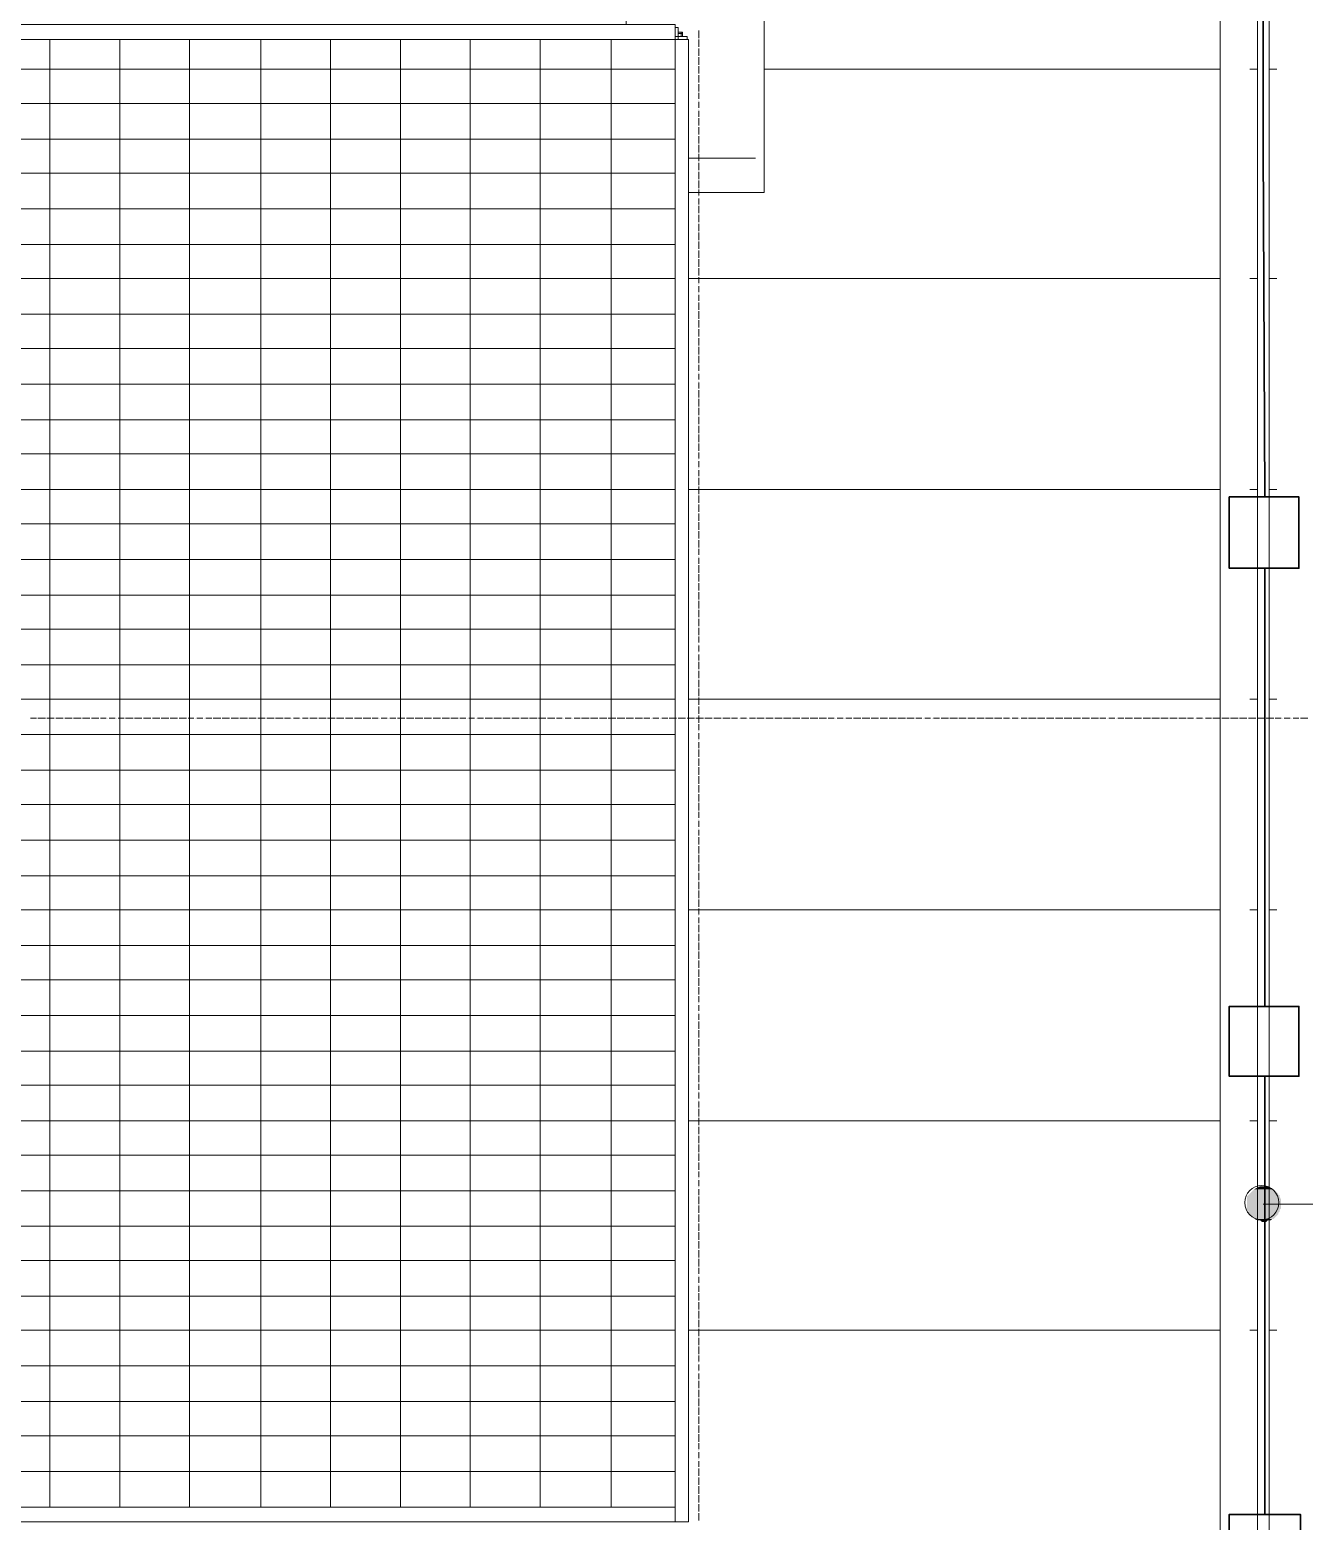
# Model space of a CAD drawing. Header units: millimetres. Extents: x -42533 to 645315, y 3457 to 82611.
# Drawn here: x 590630 to 594264, y 46333 to 50586 of the extents above; entities that cross this region are included whole.
import ezdxf

# ---------------------------------------------------------------- set-up
doc = ezdxf.new("R2010")
doc.units = ezdxf.units.MM
for name, color, linetype, true_color in [('PDF _!ЭОМ.Молниезащита', 7, 'Continuous', 0x954a95), ('PDF _Крыша штриховка', 7, 'Continuous', 0xbababa), ('PDF _Несущие колонны', 7, 'Continuous', 0xbababa), ('PDF _Обобщенные модели', 7, 'Continuous', 0xbababa), ('PDF _Ограждение', 7, 'Continuous', 0xbababa), ('PDF _Оси', 7, 'Continuous', 0xbababa), ('PDF _Отметки', 7, 'Continuous', 0xbababa), ('PDF _Перекрытие', 7, 'Continuous', 0xbababa), ('PDF _Перекрытие штриховка', 7, 'Continuous', 0xbababa)]:
    doc.layers.add(name, color=color, linetype=linetype, true_color=true_color)

msp = doc.modelspace()

# ---------------------------------------------------------------- linework, layer by layer
at = {"layer": 'PDF _!ЭОМ.Молниезащита', "color": 1, "lineweight": 30}
msp.add_lwpolyline([(606301.1, 30064.4, 0.304456), (607186.6, 48735.9, 0.290106), (591089.9, 56784)], format="xyb", dxfattribs=at)
at = {"layer": 'PDF _!ЭОМ.Молниезащита', "lineweight": 30}
msp.add_lwpolyline([(602328.6, 32105.7, 0.359324), (602417.4, 47908.9, 0.35956), (586922.3, 50989.1, 0.362695), (581016.9, 36470.7)], format="xyb", dxfattribs=at)
at = {"layer": 'PDF _!ЭОМ.Молниезащита', "color": 5, "lineweight": 30}
for points in [[(594152, 49253.5), (594147.8, 50253.1), (594147.8, 50803.7), (593753.9, 51180.6), (593681.9, 51108.6), (593537.9, 51244.1), (593677.7, 51388.1), (593821.7, 51252.6), (593753.9, 51180.6)], [(594152, 47800.8), (594152, 48800.3), (594152, 49050.2), (594050.4, 49050.2), (594050.4, 49253.5), (594249.4, 49253.5), (594249.4, 49050.2), (594152, 49050.2)], [(594152, 46352.3), (594152, 47351.9), (594152, 47601.7), (594050.4, 47601.7), (594050.4, 47800.8), (594249.4, 47800.8), (594249.4, 47601.7), (594152, 47601.7)], [(594152, 44903.8), (594152, 45903.4), (594152, 46153.3), (594050.4, 46153.3), (594050.4, 46352.3), (594253.7, 46352.3), (594253.7, 46153.3), (594152, 46153.3)]]:
    msp.add_lwpolyline(points, dxfattribs=at)
at = {"layer": 'PDF _!ЭОМ.Молниезащита', "lineweight": 13}
msp.add_circle((592805, 40061.1), 16795.3, dxfattribs=at)
at = {"layer": 'PDF _!ЭОМ.Молниезащита', "color": 116, "lineweight": 30, "true_color": 0x136734}
msp.add_circle((592805, 40061.1), 12322.7, dxfattribs=at)
at = {"layer": 'PDF _Крыша штриховка', "color": 8, "lineweight": 9}
for points in [[(592724.7, 50473.3), (594025, 50473.3)], [(594109.7, 50473.3), (594130.9, 50473.3)], [(594185.9, 50473.3), (594164.7, 50473.3)], [(592508.7, 49876.1), (594025, 49876.1)], [(594109.7, 49876.1), (594130.9, 49876.1)], [(594185.9, 49876.1), (594164.7, 49876.1)], [(592508.7, 49274.7), (594025, 49274.7)], [(594109.7, 49274.7), (594130.9, 49274.7)], [(594185.9, 49274.7), (594164.7, 49274.7)], [(592508.7, 48677.5), (594025, 48677.5)], [(594109.7, 48677.5), (594130.9, 48677.5)], [(594185.9, 48677.5), (594164.7, 48677.5)], [(592508.7, 48076.1), (594025, 48076.1)], [(594109.7, 48076.1), (594130.9, 48076.1)], [(594185.9, 48076.1), (594164.7, 48076.1)], [(592508.7, 47474.7), (594025, 47474.7)], [(594109.7, 47474.7), (594130.9, 47474.7)], [(594185.9, 47474.7), (594164.7, 47474.7)], [(592508.7, 46877.5), (594025, 46877.5)], [(594109.7, 46877.5), (594130.9, 46877.5)], [(594185.9, 46877.5), (594164.7, 46877.5)]]:
    msp.add_lwpolyline(points, dxfattribs=at)
at = {"layer": 'PDF _Несущие колонны', "lineweight": 18}
msp.add_lwpolyline([(592479.1, 50579.2), (592483.3, 50579.2)], dxfattribs=at)
at = {"layer": 'PDF _Обобщенные модели', "color": 8, "lineweight": 9}
for points in [[(592330.8, 50600.4), (592330.8, 51519.4), (592347.8, 51519.4), (592356.2, 51519.4), (592695.1, 51519.4), (592699.3, 51519.4), (592703.5, 51519.4), (592720.5, 51519.4), (592724.7, 51519.4), (592724.7, 50121.8), (592720.5, 50121.8), (592703.5, 50121.8), (592699.3, 50121.8), (592695.1, 50121.8), (592508.7, 50121.8)], [(592508.7, 50219.2), (592699.3, 50219.2), (592690.8, 50219.2)]]:
    msp.add_lwpolyline(points, dxfattribs=at)
at = {"layer": 'PDF _Обобщенные модели', "color": 8, "lineweight": 18}
for points in [[(594025, 42472.7), (594025, 50693.5), (594075.8, 50693.5)], [(594130.9, 42472.7), (594130.9, 50693.5), (594135.1, 50693.5)], [(594160.5, 50693.5), (594164.7, 50693.5), (594164.7, 42472.7)]]:
    msp.add_lwpolyline(points, dxfattribs=at)
at = {"layer": 'PDF _Ограждение', "color": 8, "lineweight": 9}
msp.add_lwpolyline([(592470.6, 50558), (592470.6, 50600.4), (589383, 50600.4), (589383, 46373.5), (589340.7, 46373.5), (589340.7, 46331.1), (592470.6, 46331.1), (592470.6, 50558), (589383, 50558), (589383, 50600.4), (589340.7, 50600.4), (589340.7, 46373.5), (592470.6, 46373.5), (592470.6, 46331.1), (592508.7, 46331.1), (592508.7, 50558)], close=True, dxfattribs=at)
for points in [[(592504.5, 50558), (592504.5, 50566.5), (592479.1, 50566.5), (592479.1, 50591.9), (592470.6, 50591.9)], [(592470.6, 50566.5), (592479.1, 50566.5), (592479.1, 50558)]]:
    msp.add_lwpolyline(points, dxfattribs=at)
at = {"layer": 'PDF _Оси', "color": 8, "lineweight": 9}
for points in [[(592538.4, 50562.2), (592538.4, 50583.4)], [(592538.4, 50536.8), (592538.4, 50558)], [(592538.4, 50511.4), (592538.4, 50532.6)], [(592538.4, 50486), (592538.4, 50507.2)], [(592538.4, 50460.6), (592538.4, 50481.8)], [(592538.4, 50435.2), (592538.4, 50456.4)], [(592538.4, 50409.8), (592538.4, 50431)], [(592538.4, 50388.6), (592538.4, 50405.5)], [(592538.4, 50384.4), (592538.4, 50384.4)], [(592538.4, 50363.2), (592538.4, 50380.1)], [(592538.4, 50359), (592538.4, 50359)], [(592538.4, 50337.8), (592538.4, 50354.7)], [(592538.4, 50312.4), (592538.4, 50333.5)], [(592538.4, 50287), (592538.4, 50308.1)], [(592538.4, 50261.5), (592538.4, 50282.7)], [(592538.4, 50236.1), (592538.4, 50257.3)], [(592538.4, 50210.7), (592538.4, 50231.9)], [(592538.4, 50185.3), (592538.4, 50206.5)], [(592538.4, 50159.9), (592538.4, 50181.1)], [(592538.4, 50134.5), (592538.4, 50155.7)], [(592538.4, 50113.3), (592538.4, 50130.2)], [(592538.4, 50109.1), (592538.4, 50109.1)], [(592538.4, 50087.9), (592538.4, 50104.8)], [(592538.4, 50062.5), (592538.4, 50083.7)], [(592538.4, 50037.1), (592538.4, 50058.2)], [(592538.4, 50011.7), (592538.4, 50032.8)], [(592538.4, 49986.2), (592538.4, 50007.4)], [(592538.4, 49960.8), (592538.4, 49982)], [(592538.4, 49935.4), (592538.4, 49956.6)], [(592538.4, 49910), (592538.4, 49931.2)], [(592538.4, 49884.6), (592538.4, 49905.8)], [(592538.4, 49863.4), (592538.4, 49880.4)], [(592538.4, 49859.2), (592538.4, 49859.2)], [(592538.4, 49838), (592538.4, 49854.9)], [(592538.4, 49833.8), (592538.4, 49833.8)], [(592538.4, 49812.6), (592538.4, 49829.5)], [(592538.4, 49787.2), (592538.4, 49808.4)], [(592538.4, 49761.8), (592538.4, 49782.9)], [(592538.4, 49736.4), (592538.4, 49757.5)], [(592538.4, 49710.9), (592538.4, 49732.1)], [(592538.4, 49685.5), (592538.4, 49706.7)], [(592538.4, 49660.1), (592538.4, 49681.3)], [(592538.4, 49634.7), (592538.4, 49655.9)], [(592538.4, 49613.5), (592538.4, 49630.5)], [(592538.4, 49609.3), (592538.4, 49609.3)], [(592538.4, 49588.1), (592538.4, 49605.1)], [(592538.4, 49583.9), (592538.4, 49583.9)], [(592538.4, 49562.7), (592538.4, 49579.6)], [(592538.4, 49537.3), (592538.4, 49558.5)], [(592538.4, 49511.9), (592538.4, 49533.1)], [(592538.4, 49486.5), (592538.4, 49507.6)], [(592538.4, 49461.1), (592538.4, 49482.2)], [(592538.4, 49435.6), (592538.4, 49456.8)], [(592538.4, 49410.2), (592538.4, 49431.4)], [(592538.4, 49384.8), (592538.4, 49406)], [(592538.4, 49363.6), (592538.4, 49380.6)], [(592538.4, 49359.4), (592538.4, 49359.4)], [(592538.4, 49338.2), (592538.4, 49355.2)], [(592538.4, 49334), (592538.4, 49334)], [(592538.4, 49312.8), (592538.4, 49329.8)], [(592538.4, 49287.4), (592538.4, 49308.6)], [(592538.4, 49262), (592538.4, 49283.2)], [(592538.4, 49236.6), (592538.4, 49257.8)], [(592538.4, 49211.2), (592538.4, 49232.4)], [(592538.4, 49185.8), (592538.4, 49206.9)], [(592538.4, 49160.3), (592538.4, 49181.5)], [(592538.4, 49134.9), (592538.4, 49156.1)], [(592538.4, 49109.5), (592538.4, 49130.7)], [(592538.4, 49088.3), (592538.4, 49105.3)], [(592538.4, 49084.1), (592538.4, 49084.1)], [(592538.4, 49062.9), (592538.4, 49079.9)], [(592538.4, 49037.5), (592538.4, 49058.7)], [(592538.4, 49012.1), (592538.4, 49033.3)], [(592538.4, 48986.7), (592538.4, 49007.9)], [(592538.4, 48961.3), (592538.4, 48982.5)], [(592538.4, 48935.9), (592538.4, 48957.1)], [(592538.4, 48910.5), (592538.4, 48931.6)], [(592538.4, 48885.1), (592538.4, 48906.2)], [(592538.4, 48859.6), (592538.4, 48880.8)], [(592538.4, 48838.5), (592538.4, 48855.4)], [(592538.4, 48834.2), (592538.4, 48834.2)], [(592538.4, 48813.1), (592538.4, 48830)], [(592538.4, 48808.8), (592538.4, 48808.8)], [(592538.4, 48787.6), (592538.4, 48804.6)], [(592538.4, 48762.2), (592538.4, 48783.4)], [(592538.4, 48736.8), (592538.4, 48758)], [(592538.4, 48711.4), (592538.4, 48732.6)], [(592538.4, 48686), (592538.4, 48707.2)], [(592538.4, 48660.6), (592538.4, 48681.8)], [(592538.4, 48635.2), (592538.4, 48656.3)], [(590632.5, 48622.5), (590649.4, 48622.5)], [(590653.6, 48622.5), (590674.8, 48622.5)], [(590679, 48622.5), (590700.2, 48622.5)], [(590704.5, 48622.5), (590725.6, 48622.5)], [(590729.9, 48622.5), (590751, 48622.5)], [(590755.3, 48622.5), (590776.5, 48622.5)], [(590780.7, 48622.5), (590801.9, 48622.5)], [(590806.1, 48622.5), (590827.3, 48622.5)], [(590831.5, 48622.5), (590848.5, 48622.5)], [(590852.7, 48622.5), (590852.7, 48622.5)], [(590856.9, 48622.5), (590873.9, 48622.5)], [(590878.1, 48622.5), (590878.1, 48622.5)], [(590882.3, 48622.5), (590899.3, 48622.5)], [(590903.5, 48622.5), (590924.7, 48622.5)], [(590928.9, 48622.5), (590950.1, 48622.5)], [(590954.3, 48622.5), (590975.5, 48622.5)], [(590979.8, 48622.5), (591000.9, 48622.5)], [(591005.2, 48622.5), (591026.3, 48622.5)], [(591030.6, 48622.5), (591051.8, 48622.5)], [(591056, 48622.5), (591077.2, 48622.5)], [(591081.4, 48622.5), (591098.3, 48622.5)], [(591102.6, 48622.5), (591102.6, 48622.5)], [(591106.8, 48622.5), (591123.8, 48622.5)], [(591128, 48622.5), (591128, 48622.5)], [(591132.2, 48622.5), (591149.2, 48622.5)], [(591153.4, 48622.5), (591174.6, 48622.5)], [(591178.8, 48622.5), (591200, 48622.5)], [(591204.2, 48622.5), (591225.4, 48622.5)], [(591229.6, 48622.5), (591250.8, 48622.5)], [(591255.1, 48622.5), (591276.2, 48622.5)], [(591280.5, 48622.5), (591301.6, 48622.5)], [(591305.9, 48622.5), (591327.1, 48622.5)], [(591331.3, 48622.5), (591352.5, 48622.5)], [(591356.7, 48622.5), (591373.6, 48622.5)], [(591377.9, 48622.5), (591377.9, 48622.5)], [(591382.1, 48622.5), (591399.1, 48622.5)], [(591403.3, 48622.5), (591403.3, 48622.5)], [(591407.5, 48622.5), (591424.5, 48622.5)], [(591428.7, 48622.5), (591449.9, 48622.5)], [(591454.1, 48622.5), (591475.3, 48622.5)], [(591479.5, 48622.5), (591500.7, 48622.5)], [(591504.9, 48622.5), (591526.1, 48622.5)], [(591530.4, 48622.5), (591551.5, 48622.5)], [(591555.8, 48622.5), (591576.9, 48622.5)], [(591581.2, 48622.5), (591602.4, 48622.5)], [(591606.6, 48622.5), (591623.5, 48622.5)], [(591627.8, 48622.5), (591627.8, 48622.5)], [(591632, 48622.5), (591648.9, 48622.5)], [(591653.2, 48622.5), (591653.2, 48622.5)], [(591657.4, 48622.5), (591674.4, 48622.5)], [(591678.6, 48622.5), (591699.8, 48622.5)], [(591704, 48622.5), (591725.2, 48622.5)], [(591729.4, 48622.5), (591750.6, 48622.5)], [(591754.8, 48622.5), (591776, 48622.5)], [(591780.2, 48622.5), (591801.4, 48622.5)], [(591805.7, 48622.5), (591826.8, 48622.5)], [(591831.1, 48622.5), (591852.2, 48622.5)], [(591856.5, 48622.5), (591873.4, 48622.5)], [(591877.7, 48622.5), (591877.7, 48622.5)], [(591881.9, 48622.5), (591898.8, 48622.5)], [(591903.1, 48622.5), (591903.1, 48622.5)], [(591907.3, 48622.5), (591924.2, 48622.5)], [(591928.5, 48622.5), (591949.7, 48622.5)], [(591953.9, 48622.5), (591975.1, 48622.5)], [(591979.3, 48622.5), (592000.5, 48622.5)], [(592004.7, 48622.5), (592025.9, 48622.5)], [(592030.1, 48622.5), (592051.3, 48622.5)], [(592055.5, 48622.5), (592076.7, 48622.5)], [(592080.9, 48622.5), (592102.1, 48622.5)], [(592106.4, 48622.5), (592127.5, 48622.5)], [(592131.8, 48622.5), (592148.7, 48622.5)], [(592152.9, 48622.5), (592152.9, 48622.5)], [(592157.2, 48622.5), (592174.1, 48622.5)], [(592178.4, 48622.5), (592178.4, 48622.5)], [(592182.6, 48622.5), (592199.5, 48622.5)], [(592203.8, 48622.5), (592224.9, 48622.5)], [(592229.2, 48622.5), (592250.4, 48622.5)], [(592254.6, 48622.5), (592275.8, 48622.5)], [(592280, 48622.5), (592301.2, 48622.5)], [(592305.4, 48622.5), (592326.6, 48622.5)], [(592330.8, 48622.5), (592352, 48622.5)], [(592356.2, 48622.5), (592377.4, 48622.5)], [(592381.7, 48622.5), (592398.6, 48622.5)], [(592402.8, 48622.5), (592402.8, 48622.5)], [(592407.1, 48622.5), (592424, 48622.5)], [(592428.2, 48622.5), (592428.2, 48622.5)], [(592432.5, 48622.5), (592449.4, 48622.5)], [(592453.7, 48622.5), (592474.8, 48622.5)], [(592479.1, 48622.5), (592500.2, 48622.5)], [(592504.5, 48622.5), (592525.7, 48622.5)], [(592529.9, 48622.5), (592551.1, 48622.5)], [(592538.4, 48609.8), (592538.4, 48630.9)], [(592538.4, 48588.6), (592538.4, 48605.5)], [(592555.3, 48622.5), (592576.5, 48622.5)], [(592580.7, 48622.5), (592601.9, 48622.5)], [(592606.1, 48622.5), (592627.3, 48622.5)], [(592631.5, 48622.5), (592648.5, 48622.5)], [(592652.7, 48622.5), (592652.7, 48622.5)], [(592657, 48622.5), (592673.9, 48622.5)], [(592678.1, 48622.5), (592678.1, 48622.5)], [(592682.4, 48622.5), (592699.3, 48622.5)], [(592703.5, 48622.5), (592724.7, 48622.5)], [(592729, 48622.5), (592750.1, 48622.5)], [(592754.4, 48622.5), (592775.5, 48622.5)], [(592779.8, 48622.5), (592801, 48622.5)], [(592805.2, 48622.5), (592826.4, 48622.5)], [(592830.6, 48622.5), (592851.8, 48622.5)], [(592856, 48622.5), (592877.2, 48622.5)], [(592881.4, 48622.5), (592902.6, 48622.5)], [(592906.8, 48622.5), (592923.8, 48622.5)], [(592928, 48622.5), (592928, 48622.5)], [(592932.3, 48622.5), (592949.2, 48622.5)], [(592953.4, 48622.5), (592953.4, 48622.5)], [(592957.7, 48622.5), (592974.6, 48622.5)], [(592978.8, 48622.5), (593000, 48622.5)], [(593004.3, 48622.5), (593025.4, 48622.5)], [(593029.7, 48622.5), (593050.8, 48622.5)], [(593055.1, 48622.5), (593076.3, 48622.5)], [(593080.5, 48622.5), (593101.7, 48622.5)], [(593105.9, 48622.5), (593127.1, 48622.5)], [(593131.3, 48622.5), (593152.5, 48622.5)], [(593156.7, 48622.5), (593173.7, 48622.5)], [(593177.9, 48622.5), (593177.9, 48622.5)], [(593182.1, 48622.5), (593199.1, 48622.5)], [(593203.3, 48622.5), (593203.3, 48622.5)], [(593207.6, 48622.5), (593224.5, 48622.5)], [(593228.7, 48622.5), (593249.9, 48622.5)], [(593254.1, 48622.5), (593275.3, 48622.5)], [(593279.6, 48622.5), (593300.7, 48622.5)], [(593305, 48622.5), (593326.1, 48622.5)], [(593330.4, 48622.5), (593351.6, 48622.5)], [(593355.8, 48622.5), (593377, 48622.5)], [(593381.2, 48622.5), (593402.4, 48622.5)], [(593406.6, 48622.5), (593423.6, 48622.5)], [(593427.8, 48622.5), (593427.8, 48622.5)], [(593432, 48622.5), (593449, 48622.5)], [(593453.2, 48622.5), (593453.2, 48622.5)], [(593457.4, 48622.5), (593474.4, 48622.5)], [(593478.6, 48622.5), (593499.8, 48622.5)], [(593504, 48622.5), (593525.2, 48622.5)], [(593529.4, 48622.5), (593550.6, 48622.5)], [(593554.8, 48622.5), (593576, 48622.5)], [(593580.3, 48622.5), (593601.4, 48622.5)], [(593605.7, 48622.5), (593626.8, 48622.5)], [(593631.1, 48622.5), (593652.3, 48622.5)], [(593656.5, 48622.5), (593677.7, 48622.5)], [(593681.9, 48622.5), (593698.9, 48622.5)], [(593703.1, 48622.5), (593703.1, 48622.5)], [(593707.3, 48622.5), (593724.3, 48622.5)], [(593728.5, 48622.5), (593728.5, 48622.5)], [(593732.7, 48622.5), (593749.7, 48622.5)], [(593753.9, 48622.5), (593775.1, 48622.5)], [(593779.3, 48622.5), (593800.5, 48622.5)], [(593804.7, 48622.5), (593825.9, 48622.5)], [(593830.1, 48622.5), (593851.3, 48622.5)], [(593855.6, 48622.5), (593876.7, 48622.5)], [(593881, 48622.5), (593902.1, 48622.5)], [(593906.4, 48622.5), (593927.6, 48622.5)], [(593931.8, 48622.5), (593948.7, 48622.5)], [(593953, 48622.5), (593953, 48622.5)], [(593957.2, 48622.5), (593974.1, 48622.5)], [(593978.4, 48622.5), (593978.4, 48622.5)], [(593982.6, 48622.5), (593999.6, 48622.5)], [(594003.8, 48622.5), (594025, 48622.5)], [(594029.2, 48622.5), (594050.4, 48622.5)], [(594054.6, 48622.5), (594075.8, 48622.5)], [(594080, 48622.5), (594101.2, 48622.5)], [(594105.4, 48622.5), (594126.6, 48622.5)], [(594130.9, 48622.5), (594152, 48622.5)], [(594156.3, 48622.5), (594177.4, 48622.5)], [(594181.7, 48622.5), (594198.6, 48622.5)], [(594202.9, 48622.5), (594202.9, 48622.5)], [(594207.1, 48622.5), (594224, 48622.5)], [(594228.3, 48622.5), (594228.3, 48622.5)], [(594232.5, 48622.5), (594249.4, 48622.5)], [(594253.7, 48622.5), (594274.9, 48622.5)], [(592538.4, 48584.3), (592538.4, 48584.3)], [(592538.4, 48563.2), (592538.4, 48580.1)], [(592538.4, 48558.9), (592538.4, 48558.9)], [(592538.4, 48537.8), (592538.4, 48554.7)], [(592538.4, 48512.3), (592538.4, 48533.5)], [(592538.4, 48486.9), (592538.4, 48508.1)], [(592538.4, 48461.5), (592538.4, 48482.7)], [(592538.4, 48436.1), (592538.4, 48457.3)], [(592538.4, 48410.7), (592538.4, 48431.9)], [(592538.4, 48385.3), (592538.4, 48406.5)], [(592538.4, 48359.9), (592538.4, 48381)], [(592538.4, 48338.7), (592538.4, 48355.6)], [(592538.4, 48334.5), (592538.4, 48334.5)], [(592538.4, 48313.3), (592538.4, 48330.2)], [(592538.4, 48309), (592538.4, 48309)], [(592538.4, 48287.9), (592538.4, 48304.8)], [(592538.4, 48262.5), (592538.4, 48283.6)], [(592538.4, 48237), (592538.4, 48258.2)], [(592538.4, 48211.6), (592538.4, 48232.8)], [(592538.4, 48186.2), (592538.4, 48207.4)], [(592538.4, 48160.8), (592538.4, 48182)], [(592538.4, 48135.4), (592538.4, 48156.6)], [(592538.4, 48110), (592538.4, 48131.2)], [(592538.4, 48084.6), (592538.4, 48105.7)], [(592538.4, 48063.4), (592538.4, 48080.3)], [(592538.4, 48059.2), (592538.4, 48059.2)], [(592538.4, 48038), (592538.4, 48054.9)], [(592538.4, 48012.6), (592538.4, 48033.7)], [(592538.4, 47987.2), (592538.4, 48008.3)], [(592538.4, 47961.7), (592538.4, 47982.9)], [(592538.4, 47936.3), (592538.4, 47957.5)], [(592538.4, 47910.9), (592538.4, 47932.1)], [(592538.4, 47885.5), (592538.4, 47906.7)], [(592538.4, 47860.1), (592538.4, 47881.3)], [(592538.4, 47834.7), (592538.4, 47855.9)], [(592538.4, 47813.5), (592538.4, 47830.4)], [(592538.4, 47809.3), (592538.4, 47809.3)], [(592538.4, 47788.1), (592538.4, 47805)], [(592538.4, 47783.9), (592538.4, 47783.9)], [(592538.4, 47762.7), (592538.4, 47779.6)], [(592538.4, 47737.3), (592538.4, 47758.4)], [(592538.4, 47711.9), (592538.4, 47733)], [(592538.4, 47686.4), (592538.4, 47707.6)], [(592538.4, 47661), (592538.4, 47682.2)], [(592538.4, 47635.6), (592538.4, 47656.8)], [(592538.4, 47610.2), (592538.4, 47631.4)], [(592538.4, 47584.8), (592538.4, 47606)], [(592538.4, 47563.6), (592538.4, 47580.6)], [(592538.4, 47559.4), (592538.4, 47559.4)], [(592538.4, 47538.2), (592538.4, 47555.2)], [(592538.4, 47534), (592538.4, 47534)], [(592538.4, 47512.8), (592538.4, 47529.7)], [(592538.4, 47487.4), (592538.4, 47508.6)], [(592538.4, 47462), (592538.4, 47483.2)], [(592538.4, 47436.6), (592538.4, 47457.7)], [(592538.4, 47411.2), (592538.4, 47432.3)], [(592538.4, 47385.7), (592538.4, 47406.9)], [(592538.4, 47360.3), (592538.4, 47381.5)], [(592538.4, 47334.9), (592538.4, 47356.1)], [(592538.4, 47313.7), (592538.4, 47330.7)], [(592538.4, 47309.5), (592538.4, 47309.5)], [(592538.4, 47288.3), (592538.4, 47305.3)], [(592538.4, 47284.1), (592538.4, 47284.1)], [(592538.4, 47262.9), (592538.4, 47279.9)], [(592538.4, 47237.5), (592538.4, 47258.7)], [(592538.4, 47212.1), (592538.4, 47233.3)], [(592538.4, 47186.7), (592538.4, 47207.9)], [(592538.4, 47161.3), (592538.4, 47182.4)], [(592538.4, 47135.9), (592538.4, 47157)], [(592538.4, 47110.4), (592538.4, 47131.6)], [(592538.4, 47085), (592538.4, 47106.2)], [(592538.4, 47059.6), (592538.4, 47080.8)], [(592538.4, 47038.4), (592538.4, 47055.4)], [(592538.4, 47034.2), (592538.4, 47034.2)], [(592538.4, 47013), (592538.4, 47030)], [(592538.4, 47008.8), (592538.4, 47008.8)], [(592538.4, 46987.6), (592538.4, 47004.6)], [(592538.4, 46962.2), (592538.4, 46983.4)], [(592538.4, 46936.8), (592538.4, 46958)], [(592538.4, 46911.4), (592538.4, 46932.6)], [(592538.4, 46886), (592538.4, 46907.1)], [(592538.4, 46860.6), (592538.4, 46881.7)], [(592538.4, 46835.1), (592538.4, 46856.3)], [(592538.4, 46809.7), (592538.4, 46830.9)], [(592538.4, 46788.6), (592538.4, 46805.5)], [(592538.4, 46784.3), (592538.4, 46784.3)], [(592538.4, 46763.1), (592538.4, 46780.1)], [(592538.4, 46758.9), (592538.4, 46758.9)], [(592538.4, 46737.7), (592538.4, 46754.7)], [(592538.4, 46712.3), (592538.4, 46733.5)], [(592538.4, 46686.9), (592538.4, 46708.1)], [(592538.4, 46661.5), (592538.4, 46682.7)], [(592538.4, 46636.1), (592538.4, 46657.3)], [(592538.4, 46610.7), (592538.4, 46631.8)], [(592538.4, 46585.3), (592538.4, 46606.4)], [(592538.4, 46559.8), (592538.4, 46581)], [(592538.4, 46538.7), (592538.4, 46555.6)], [(592538.4, 46534.4), (592538.4, 46534.4)], [(592538.4, 46513.3), (592538.4, 46530.2)], [(592538.4, 46509), (592538.4, 46509)], [(592538.4, 46487.8), (592538.4, 46504.8)], [(592538.4, 46462.4), (592538.4, 46483.6)], [(592538.4, 46437), (592538.4, 46458.2)], [(592538.4, 46411.6), (592538.4, 46432.8)], [(592538.4, 46386.2), (592538.4, 46407.4)], [(592538.4, 46360.8), (592538.4, 46382)], [(592538.4, 46335.4), (592538.4, 46356.5)]]:
    msp.add_lwpolyline(points, dxfattribs=at)
at = {"layer": 'PDF _Отметки', "color": 8, "lineweight": 20}
msp.add_lwpolyline([(594147.8, 47237.5), (594694.2, 47237.5), (595270.2, 47237.5)], dxfattribs=at)
at = {"layer": 'PDF _Отметки', "lineweight": 9}
msp.add_circle((594143.4, 47241.5), 48.7, dxfattribs=at)
at = {"layer": 'PDF _Отметки', "transparency": 33554559}
for points in [[(594139.3, 47288.3), (594164.7, 47284.1), (594130.9, 47284.1)], [(594143.6, 47288.3), (594160.5, 47288.3), (594139.3, 47288.3)], [(594160.5, 47288.3), (594139.3, 47288.3), (594164.7, 47284.1)], [(594152, 47288.3), (594156.3, 47288.3), (594143.6, 47288.3)], [(594156.3, 47288.3), (594143.6, 47288.3), (594160.5, 47288.3)], [(594105.4, 47262.9), (594194.4, 47258.7), (594101.2, 47258.7)], [(594194.4, 47258.7), (594101.2, 47258.7), (594198.6, 47250.2)], [(594101.2, 47258.7), (594198.6, 47250.2), (594101.2, 47250.2)], [(594198.6, 47250.2), (594101.2, 47250.2), (594198.6, 47246)], [(594101.2, 47250.2), (594198.6, 47246), (594101.2, 47246)], [(594198.6, 47246), (594101.2, 47246), (594198.6, 47241.7)], [(594101.2, 47246), (594198.6, 47241.7), (594101.2, 47241.7)], [(594109.7, 47267.1), (594190.2, 47262.9), (594105.4, 47262.9)], [(594194.4, 47262.9), (594194.4, 47262.9), (594105.4, 47262.9)], [(594194.4, 47262.9), (594105.4, 47262.9), (594190.2, 47262.9)], [(594194.4, 47262.9), (594105.4, 47262.9), (594194.4, 47258.7)], [(594113.9, 47271.4), (594190.2, 47267.1), (594109.7, 47267.1)], [(594190.2, 47267.1), (594109.7, 47267.1), (594190.2, 47262.9)], [(594118.1, 47275.6), (594185.9, 47271.4), (594113.9, 47271.4)], [(594185.9, 47271.4), (594113.9, 47271.4), (594190.2, 47267.1)], [(594122.4, 47279.9), (594181.7, 47275.6), (594118.1, 47275.6)], [(594181.7, 47275.6), (594118.1, 47275.6), (594185.9, 47271.4)], [(594130.9, 47284.1), (594173.2, 47279.9), (594122.4, 47279.9)], [(594177.4, 47279.9), (594177.4, 47279.9), (594122.4, 47279.9)], [(594177.4, 47279.9), (594122.4, 47279.9), (594173.2, 47279.9)], [(594177.4, 47279.9), (594122.4, 47279.9), (594181.7, 47275.6)], [(594169, 47284.1), (594169, 47284.1), (594130.9, 47284.1)], [(594169, 47284.1), (594130.9, 47284.1), (594164.7, 47284.1)], [(594169, 47284.1), (594130.9, 47284.1), (594173.2, 47279.9)], [(594198.6, 47241.7), (594101.2, 47241.7), (594198.6, 47237.5)], [(594101.2, 47241.7), (594198.6, 47237.5), (594101.2, 47237.5)], [(594198.6, 47237.5), (594101.2, 47237.5), (594198.6, 47233.3)], [(594101.2, 47237.5), (594198.6, 47233.3), (594101.2, 47233.3)], [(594198.6, 47233.3), (594101.2, 47233.3), (594198.6, 47229)], [(594101.2, 47233.3), (594198.6, 47229), (594101.2, 47229)], [(594198.6, 47229), (594101.2, 47229), (594198.6, 47224.8)], [(594101.2, 47229), (594198.6, 47224.8), (594101.2, 47224.8)], [(594198.6, 47224.8), (594101.2, 47224.8), (594194.4, 47220.6)], [(594101.2, 47224.8), (594194.4, 47220.6), (594101.2, 47220.6)], [(594194.4, 47220.6), (594101.2, 47220.6), (594194.4, 47216.3)], [(594101.2, 47220.6), (594194.4, 47216.3), (594105.4, 47216.3)], [(594194.4, 47216.3), (594105.4, 47216.3), (594190.2, 47212.1)], [(594105.4, 47216.3), (594190.2, 47212.1), (594105.4, 47212.1)], [(594190.2, 47212.1), (594105.4, 47212.1), (594190.2, 47207.9)], [(594105.4, 47212.1), (594190.2, 47207.9), (594109.7, 47207.9)], [(594190.2, 47207.9), (594109.7, 47207.9), (594185.9, 47203.6)], [(594109.7, 47207.9), (594185.9, 47203.6), (594113.9, 47203.6)], [(594185.9, 47203.6), (594113.9, 47203.6), (594181.7, 47199.4)], [(594113.9, 47203.6), (594181.7, 47199.4), (594118.1, 47199.4)], [(594181.7, 47199.4), (594118.1, 47199.4), (594177.4, 47195.1)], [(594118.1, 47199.4), (594177.4, 47195.1), (594122.4, 47195.1)], [(594173.2, 47195.1), (594173.2, 47195.1), (594122.4, 47195.1)], [(594173.2, 47195.1), (594122.4, 47195.1), (594177.4, 47195.1)], [(594173.2, 47195.1), (594122.4, 47195.1), (594169, 47190.9)], [(594122.4, 47195.1), (594169, 47190.9), (594130.9, 47190.9)], [(594164.7, 47190.9), (594164.7, 47190.9), (594130.9, 47190.9)], [(594164.7, 47190.9), (594130.9, 47190.9), (594169, 47190.9)], [(594164.7, 47190.9), (594130.9, 47190.9), (594160.5, 47190.9)], [(594130.9, 47190.9), (594160.5, 47190.9), (594139.3, 47190.9)], [(594139.3, 47190.9), (594143.6, 47186.7), (594156.3, 47186.7)], [(594139.3, 47190.9), (594160.5, 47190.9), (594156.3, 47186.7)], [(594143.6, 47186.7), (594156.3, 47186.7), (594152, 47186.7)]]:
    msp.add_solid(points, dxfattribs=at)
at = {"layer": 'PDF _Перекрытие', "color": 8, "lineweight": 18}
msp.add_lwpolyline([(592491.8, 50566.5), (592491.8, 50579.2), (592479.1, 50579.2)], dxfattribs=at)
at = {"layer": 'PDF _Перекрытие штриховка', "color": 8, "lineweight": 9}
for points in [[(592479.1, 50575), (592491.8, 50575)], [(592487.5, 50566.5), (592487.5, 50579.2)], [(590687.5, 46373.5), (590687.5, 50558)], [(590886.6, 46373.5), (590886.6, 50558)], [(591085.6, 46373.5), (591085.6, 50558)], [(591288.9, 46373.5), (591288.9, 50558)], [(591488, 46373.5), (591488, 50558)], [(591687.1, 46373.5), (591687.1, 50558)], [(591886.1, 46373.5), (591886.1, 50558)], [(592085.2, 46373.5), (592085.2, 50558)], [(592288.5, 46373.5), (592288.5, 50558)], [(589383, 50473.3), (592470.6, 50473.3)], [(589383, 50375.9), (592470.6, 50375.9)], [(589383, 50274.2), (592470.6, 50274.2)], [(589383, 50176.8), (592470.6, 50176.8)], [(589383, 50075.2), (592470.6, 50075.2)], [(589383, 49973.5), (592470.6, 49973.5)], [(589383, 49876.1), (592470.6, 49876.1)], [(589383, 49774.5), (592470.6, 49774.5)], [(589383, 49677.1), (592470.6, 49677.1)], [(589383, 49575.4), (592470.6, 49575.4)], [(589383, 49473.8), (592470.6, 49473.8)], [(589383, 49376.4), (592470.6, 49376.4)], [(589383, 49274.7), (592470.6, 49274.7)], [(589383, 49177.3), (592470.6, 49177.3)], [(589383, 49075.6), (592470.6, 49075.6)], [(589383, 48974), (592470.6, 48974)], [(589383, 48876.6), (592470.6, 48876.6)], [(589383, 48774.9), (592470.6, 48774.9)], [(589383, 48677.5), (592470.6, 48677.5)], [(589383, 48575.9), (592470.6, 48575.9)], [(589383, 48474.2), (592470.6, 48474.2)], [(589383, 48376.8), (592470.6, 48376.8)], [(589383, 48275.2), (592470.6, 48275.2)], [(589383, 48173.5), (592470.6, 48173.5)], [(589383, 48076.1), (592470.6, 48076.1)], [(589383, 47974.5), (592470.6, 47974.5)], [(589383, 47877), (592470.6, 47877)], [(589383, 47775.4), (592470.6, 47775.4)], [(589383, 47673.7), (592470.6, 47673.7)], [(589383, 47576.3), (592470.6, 47576.3)], [(589383, 47474.7), (592470.6, 47474.7)], [(589383, 47377.3), (592470.6, 47377.3)], [(589383, 47275.6), (592470.6, 47275.6)], [(589383, 47174), (592470.6, 47174)], [(589383, 47076.6), (592470.6, 47076.6)], [(589383, 46974.9), (592470.6, 46974.9)], [(589383, 46877.5), (592470.6, 46877.5)], [(589383, 46775.8), (592470.6, 46775.8)], [(589383, 46674.2), (592470.6, 46674.2)], [(589383, 46576.8), (592470.6, 46576.8)], [(589383, 46475.1), (592470.6, 46475.1)], [(589383, 46373.5), (592470.6, 46373.5)]]:
    msp.add_lwpolyline(points, dxfattribs=at)

doc.saveas('drawing.dxf')
